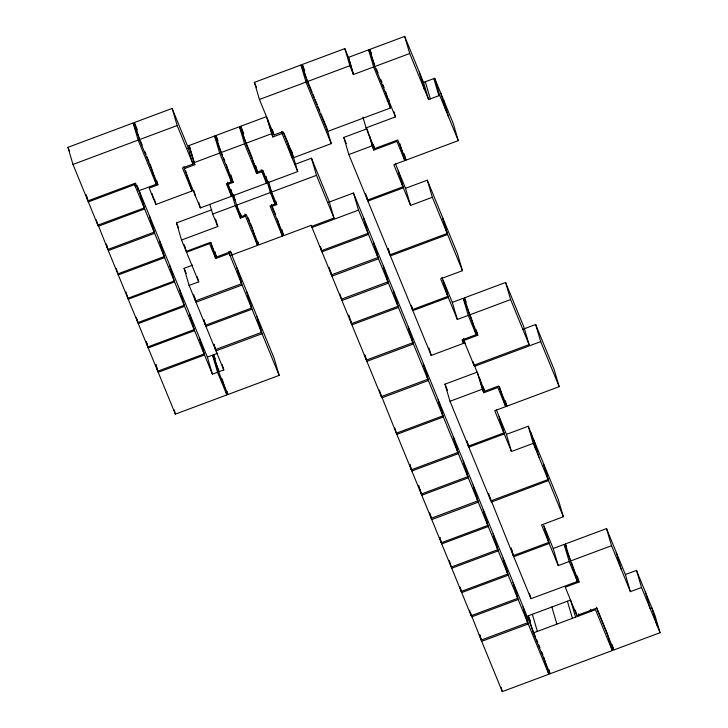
<?xml version="1.0" encoding="UTF-8"?>
<svg xmlns="http://www.w3.org/2000/svg" width="728" height="728" viewBox="0 0 728 728"><rect width="100%" height="100%" fill="white"/><g stroke="black" fill="none" stroke-linecap="round" stroke-linejoin="round"><path stroke-width="1.09" d="M490.08 497.797L513.313 555.655L548.748 542.424L543.716 525.325M491.336 502.065L548.503 480.553L543.47 463.445L558.321 499.663L563.354 516.771L541.559 524.906L548.748 542.424M97.37 223.032L107.853 249.504L154.163 232.15L149.131 215.042L139.612 191.837L144.644 208.936L154.163 232.15M575.566 617.144L595.513 609.7L612.266 650.55L550.059 673.773L533.305 632.923L528.273 615.824L570.534 600.045L575.566 617.144L533.305 632.923M151.551 168.223L156.265 184.257L138.648 190.836L135.481 183.128L87.915 200.882L72.973 164.437L67.932 147.329L133.124 122.996L139.594 138.766M157.912 184.812L139.394 139.639L134.352 122.532L172.136 108.436L187.933 146.947L192.966 164.046L182.473 167.968L191.928 191.018L155.919 204.459L149.195 188.07L157.912 184.812L156.657 180.535M326.126 126.053L331.249 143.634L293.584 157.694L282.901 131.65L273.992 134.971L259.432 99.472L254.4 82.364L300.973 64.983L312.094 92.11M385.731 91.946L390.454 107.981L327.7 131.404L307.28 81.6L302.247 64.501L344.844 48.603L348.412 57.403L353.444 74.511L373.637 66.967L368.605 49.868L348.412 57.403M434.689 78.278L453.244 123.523L458.276 140.631L406.024 160.133L397.752 139.967L374.583 148.612L366.075 127.855L395.441 116.889L374.793 66.539L369.76 49.431L404.677 36.4L423.55 82.428L428.592 99.536L439.721 95.377L434.689 78.278L423.55 82.428M72.973 164.437L138.156 140.094L133.124 122.996M139.394 139.639L177.168 125.534L172.136 108.436M259.432 99.472L306.006 82.082L300.973 64.983M307.28 81.6L349.877 65.711L344.844 48.603M374.793 66.539L409.709 53.499L404.677 36.4M227.728 183.447L231.504 196.278L200.327 207.908L184.23 168.659L194.84 164.692L188.98 145.564L214.605 135.999L222.604 155.501M262.735 170.379L266.512 183.201L232.778 195.796L228.073 184.311L233.142 182.419L220.921 152.625L215.888 135.526L239.485 126.718L251.697 156.511L256.729 173.61L261.798 171.717L261.17 169.578M291.382 150.214L297.688 171.571L267.795 182.728L262.644 170.188L257.576 172.081L245.791 143.343L240.759 126.235L266.457 116.644L272.818 136.982L282.082 133.524L281.454 131.386M187.688 148.385L189.808 147.593L188.98 145.564M88.334 201.893L134.553 184.639L144.235 207.926L97.871 225.161L88.334 201.893L86.759 196.551M194.012 162.672L219.647 153.098L214.605 135.999M220.921 152.625L244.517 143.816L239.485 126.718M245.791 143.343L271.489 133.752M387.26 100.965L389.362 100.182M98.316 226.235L144.644 208.936M343.798 137.437L367.012 128.774L373.764 150.086L396.933 141.432L404.786 160.597L393.848 164.683L402.93 186.841L367.494 200.064L348.83 154.545L343.798 137.437L346.337 143.653M226.39 164.737L231.431 181.845L226.363 183.738L231.504 196.278M294.758 164.455L311.457 158.222L328.974 200.946L334.006 218.045L311.548 226.426L311.12 225.38L283.638 235.635L271.68 206.47L276.749 204.577L275.803 201.365M348.83 154.545L372.044 145.873M252.771 229.366L257.494 245.4L232.005 254.909L230.694 251.715L216.48 257.02L210.456 242.342L186.204 251.397L181.536 240.022L176.504 222.923L211.712 209.782M108.308 250.605L154.636 233.306L149.604 216.207L159.141 239.476L164.173 256.575L117.845 273.874L108.308 250.605L106.415 244.189M181.536 240.022L217.781 226.499L212.685 214.078L235.335 205.624L230.612 189.589M265.629 176.522L270.343 192.556L236.609 205.141L241.323 216.635L246.392 214.742L258.768 244.917L282.409 236.09L277.377 218.992M276.749 204.577L271.626 192.074L316.489 175.33L311.457 158.222M267.877 181.718L275.057 204.04L270.033 205.915L282.409 236.09M235.335 205.624L240.458 218.118L245.527 216.225L244.899 214.096M164.601 257.621L174.192 280.999L127.864 298.298L118.273 274.911L164.601 257.621L159.569 240.513L169.16 263.9L174.574 281.927L184.166 305.314L137.829 322.613L128.237 299.217L125.971 291.882M189.116 285.421L198.689 281.854L186.55 252.234L209.573 243.643L215.679 258.531L229.202 253.49L241.569 283.711L195.477 300.919L189.116 285.421L184.084 268.323L192.592 265.147M328.091 202.484L353.471 193.011L362.999 216.243L368.495 234.471L377.941 257.512L331.413 274.875L321.958 251.824L320.393 246.474M427.309 180.18L442.142 216.353L447.174 233.461L389.944 254.818L367.913 201.083L403.348 187.851L398.316 170.752L405.514 188.315L410.546 205.414L432.341 197.279L427.309 180.18L405.514 188.315M358.504 210.11L368.031 233.342L321.503 250.714L311.984 227.482L358.504 210.11L353.471 193.011M128.237 299.217L174.574 281.927M321.958 251.824L368.495 234.471M179.534 289.198L189.098 312.521L194.13 329.62L147.802 346.919L138.238 323.596L184.566 306.297L179.133 288.215L169.542 264.819M196.005 302.211L242.096 285.003L237.064 267.895L246.519 290.954L251.551 308.053L205.46 325.261L196.005 302.211L193.803 294.722M331.941 276.158L378.469 258.795L373.437 241.687L382.882 264.746L387.924 281.845L341.396 299.217L331.941 276.158L330.366 270.816M390.39 255.892L447.611 234.507L442.579 217.408L457.411 253.581L462.444 270.689L440.649 278.824L447.856 296.387L412.421 309.609L390.39 255.892L388.188 248.412M148.212 347.929L194.549 330.639L189.517 313.531L199.081 336.864L204.113 353.963L157.758 371.198L148.212 347.929L146.328 341.514M205.924 326.39L252.015 309.182L246.983 292.083L256.502 315.288L261.534 332.396L215.433 349.604L205.924 326.39L204.031 319.974M341.923 300.5L388.443 283.128L383.41 266.029L392.911 289.198L397.952 306.306L351.424 323.669L341.923 300.5L340.04 294.085M222.14 378.879L226.863 394.913L175.366 414.132L158.194 372.272L204.532 354.973L199.49 337.874L207.371 357.075L212.403 374.174L217.563 372.245L212.531 355.146L207.371 357.075M218.609 371.853L223.778 369.933L215.961 350.887L262.062 333.679L257.029 316.58L274.128 358.285L279.161 375.384L227.9 394.521L218.609 371.853L213.577 354.754L217.708 353.207M351.906 324.834L398.425 307.471L393.393 290.372L407.844 325.616L412.885 342.715L366.357 360.087L351.906 324.834L350.332 319.492M462.562 340.14L463.509 343.352L431.194 355.41L412.831 310.629L448.266 297.397L443.234 280.298L452.288 302.375L457.321 319.474L468.268 315.397L463.236 298.289L452.288 302.375M477.823 335.226L469.496 314.933L464.464 297.834L505.587 282.482L524.069 327.536L529.101 344.635L473.955 365.229L463.8 340.458L477.823 335.226L476.249 329.875M469.496 314.933L510.619 299.581L505.587 282.482M366.866 361.325L413.395 343.962L408.353 326.854L422.822 362.125L427.855 379.233L381.336 396.596L366.866 361.325L365.292 355.983M463.236 298.289L471.143 317.563L476.176 334.671L462.098 339.921L463.509 343.352M523.032 329.229L535.662 324.506L554.135 369.569L559.168 386.668L506.915 406.179L498.644 386.004L484.575 391.255L473.109 362.098M381.845 397.852L428.373 380.489L423.341 363.39L437.837 398.735L442.87 415.843L396.341 433.206L380.908 394.649M474.365 366.375L540.695 341.614L535.662 324.506M496.323 409.764L498.807 415.815L503.84 432.914L468.404 446.146L450.004 401.283L444.972 384.184L477.286 372.117M450.004 401.283L482.318 389.225L477.604 373.191M482.318 389.225L483.774 392.765L497.843 387.514L505.687 406.634L494.74 410.719L503.84 432.914M396.815 434.343L443.334 416.98L438.301 399.872L452.843 435.353L457.885 452.452L411.356 469.824L396.815 434.343L394.767 427.864M528.219 426.253L543.052 462.435L548.084 479.534L490.854 500.9L468.823 447.156L504.258 433.934L499.226 416.826L506.424 434.389L511.456 451.496L533.251 443.361L528.219 426.253L506.424 434.389M411.839 470.989L458.358 453.626L453.326 436.518L462.781 459.577L467.813 476.676L421.294 494.048L411.839 470.989L409.946 464.573M421.767 495.213L468.295 477.85L463.263 460.742L472.718 483.801L477.75 500.9L431.222 518.263L421.767 495.213L420.202 489.871M431.75 519.555L478.278 502.184L473.236 485.085L482.773 508.326L487.805 525.425L441.277 542.788L431.75 519.555L430.175 514.205M441.732 543.889L488.251 526.526L483.219 509.418L492.72 532.587L497.752 549.695L451.233 567.057L441.732 543.889L439.849 537.473M451.715 568.231L498.234 550.859L493.202 533.76L502.72 556.975L507.753 574.074L461.234 591.436L451.715 568.231L449.349 560.642M571.489 562.28L577.386 581.49L530.958 598.689L513.74 556.702L549.176 543.479L544.144 526.371L553.216 548.493L558.249 565.601L569.196 561.515L564.164 544.408L553.216 548.493M636.49 570.397L655.027 615.606L660.069 632.705L613.777 649.986L596.614 608.126L576.867 615.488L565.265 587.187L579.033 582.045L570.424 561.051L565.392 543.952L606.515 528.601L625.361 574.547L630.393 591.655L641.523 587.496L636.49 570.397L625.361 574.547M461.689 592.565L508.217 575.202L503.185 558.094L512.667 581.235L517.699 598.334L471.18 615.706L461.689 592.565L460.123 587.223M570.424 561.051L611.547 545.7L606.515 528.601M471.662 616.871L518.181 599.508L513.149 582.4L522.668 605.605L527.7 622.713L481.172 640.076L470.397 612.594M543.789 657.129L548.83 674.237L502.302 691.6L481.69 641.322L528.21 623.96L523.177 606.852L535.635 637.228M137.51 186.778L138.775 189.808M439.721 95.377L458.276 140.631M540.695 341.614L559.168 386.668M641.523 587.496L660.069 632.705M611.547 545.7L630.393 591.655M409.709 53.499L428.592 99.536M510.619 299.581L529.101 344.635M432.341 197.279L447.174 233.461M447.611 234.507L462.444 270.689M533.251 443.361L548.084 479.534M548.503 480.553L563.354 516.771M369.76 49.431L371.48 53.626M368.605 49.868L374.638 64.592M376.367 68.796L378.087 73M380.671 79.307L381.973 82.464M382.828 84.566L384.12 87.724M596.487 607.261L607.225 633.451L612.266 650.55M373.637 66.967L390.454 107.981M464.464 297.834L466.129 301.883M565.392 543.952L566.639 546.983M499.408 386.513L505.687 406.634M564.164 544.408L570.197 559.131M468.268 315.397L476.176 334.671M569.196 561.515L577.386 581.49M395.422 163.691L397.898 169.733L402.93 186.841M441.969 277.213L447.856 296.387M403.348 187.851L410.546 205.414M448.266 297.397L457.321 319.474M504.258 433.934L511.456 451.496M549.176 543.479L558.249 565.601M349.877 65.711L353.444 74.511M444.972 384.184L447.538 390.445M302.247 64.501L304.805 70.725M528.273 615.824L530.421 621.057M312.949 94.194L314.232 97.325M315.088 99.408L317.226 104.623M318.081 106.716L319.792 110.883M321.075 114.014L325.78 125.489M363.463 217.372L372.909 240.404L377.941 257.512M536.49 639.32L537.783 642.469M538.638 644.562L539.93 647.702M541.641 651.897L542.933 655.036M306.006 82.082L331.249 143.634M378.469 258.795L387.924 281.845M388.443 283.128L397.952 306.306M398.425 307.471L412.885 342.715M413.395 343.962L427.855 379.233M428.373 380.489L442.87 415.843M443.334 416.98L457.885 452.452M458.358 453.626L467.813 476.676M468.295 477.85L477.75 500.9M478.278 502.184L487.805 525.425M488.251 526.526L497.752 549.695M498.234 550.859L507.753 574.074M508.217 575.202L517.699 598.334M518.181 599.508L527.7 622.713M528.21 623.96L548.83 674.237M316.489 175.33L334.006 218.045M283.802 132.878L292.228 153.435M282.082 133.524L297.688 171.571M254.4 82.364L256.538 87.588M261.798 171.717L266.512 183.201M270.343 192.556L275.057 204.04M240.759 126.235L243.707 133.424M271.398 204.422L275.666 214.833M244.517 143.816L256.729 173.61M215.888 135.526L217.991 140.659M223.451 157.557L224.706 160.633M248.184 217.881L249.467 221.003M250.323 223.087L252.452 228.292M219.647 153.098L231.431 181.845M245.527 216.225L257.494 245.4M232.86 194.767L235.426 201.019M230.148 251.033L236.536 266.612L241.569 283.711M177.168 125.534L192.966 164.046M242.096 285.003L251.551 308.053M252.015 309.182L261.534 332.396M262.062 333.679L279.161 375.384M183.884 166.585L184.748 168.678M185.604 170.771L191.928 191.018M176.504 222.923L178.624 228.092M134.352 122.532L137.374 129.893M140.458 140.868L142.178 145.072M144.763 151.388L146.064 154.536M146.919 156.638L149.076 161.898M149.941 164L151.233 167.158M138.156 140.094L156.265 184.257M184.084 268.323L186.204 273.482M213.577 354.754L215.27 358.877M212.531 355.146L218.873 370.598M217.563 372.245L226.863 394.913M184.566 306.297L194.13 329.62M194.549 330.639L204.113 353.963M204.532 354.973L212.403 374.174M154.636 233.306L164.173 256.575M67.932 147.329L69.642 151.497M651.933 608.053L656.965 625.152M645.336 591.973L650.368 609.072M616.261 552.379L621.293 569.478M612.202 644.644L613.777 649.986M443.525 99.818L448.557 116.926M440.831 93.266L445.873 110.365M590.481 609.209L591.109 611.347M433.833 78.597L438.866 95.696M577.14 575.921L579.033 582.045M533.888 440.085L538.92 457.184M530.694 432.296L535.726 449.394M425.307 81.773L430.339 98.881M419.337 72.154L424.369 89.253M578.36 613.759L578.988 615.897M575.302 610.146L576.867 615.488M567.403 601.21L572.435 618.318M505.341 400.828L506.915 406.179M551.87 607.015L556.902 624.114M483.31 386.978L484.575 391.255M479.37 377.805L483.774 392.765M473.009 362.016L473.955 365.229M463.627 338.538L465.201 343.88M393.875 111.548L395.441 116.889M404.131 153.717L406.024 160.133M399.754 143.489L404.786 160.597M529.383 593.338L530.958 598.689M548.803 669.496L550.059 673.773M532.35 614.295L537.382 631.404M511.229 548.157L513.74 556.702M511.111 548.166L513.313 555.655M488.652 493.42L490.854 500.9M467.249 441.814L468.823 447.156M466.83 440.804L468.404 446.146M348.512 57.366L353.544 74.465M373.327 144.335L374.583 148.612M369.678 136.191L373.764 150.086M362.926 117.163L366.075 127.855M428.992 347.929L431.194 355.41M412.831 310.629L411.256 305.278L412.421 309.609M388.06 248.403L389.944 254.818M366.339 195.732L367.913 201.083M365.611 193.657L367.494 200.064M501.046 687.323L502.302 691.6M479.798 634.907L481.69 641.322M479.597 634.734L481.172 640.076M469.605 610.355L471.18 615.706M459.969 587.168L461.234 591.436M439.712 537.446L441.277 542.788M429.647 512.922L431.222 518.263M418.773 485.494L421.294 494.048M409.782 464.473L411.356 469.824M379.443 390.181L381.336 396.596M364.783 354.736L366.357 360.087M348.912 315.115L351.424 323.669M329.211 267.394L331.413 274.875M320.247 246.437L321.503 250.714M287.178 141.105L292.21 158.213M311.356 225.343L311.984 227.482M272.418 129.63L273.992 134.971M267.777 119.874L272.818 136.982M268.477 181.381L271.626 192.074M281.754 229.22L283.638 235.635M265.902 176.312L267.795 182.728M255.692 165.666L257.576 172.081M257.821 241.714L258.768 244.917M230.94 174.938L233.142 182.419M240.376 213.422L241.323 216.635M233.47 194.458L240.458 218.118M230.894 189.38L232.778 195.796M227.436 182.173L228.073 184.311M231.377 252.771L232.005 254.909M228.82 251.397L230.075 255.674M215.579 219.019L217.781 226.499M209.855 204.45L212.685 214.078M189.808 147.593L194.84 164.692M214.906 251.679L216.48 257.02M210.956 242.497L215.679 258.531M198.753 202.566L200.327 207.908M193.757 190.381L195.332 195.723M197.115 276.504L198.689 281.854M222.204 364.582L223.778 369.933M214.078 344.471L215.961 350.887M213.868 344.253L215.433 349.604M184.348 244.754L186.55 252.234M226.963 391.318L227.9 394.521M203.886 319.92L205.46 325.261M194.221 296.651L195.477 300.919M154.345 199.117L155.919 204.459M152.079 193.584L153.654 198.935M139.194 190.827L144.235 207.926M137.073 185.494L138.648 190.836M134.434 183.465L135.381 186.677M174.101 409.855L175.366 414.132M155.992 364.792L158.194 372.272M155.874 364.783L157.758 371.198M146.228 341.578L147.802 346.919M136.973 319.319L138.238 323.596M136.263 317.262L137.829 322.613M116.271 268.523L118.273 274.911M106.279 244.162L107.853 249.504M96.296 219.82L97.871 225.161M86.031 194.467L87.915 200.882"/></g></svg>
